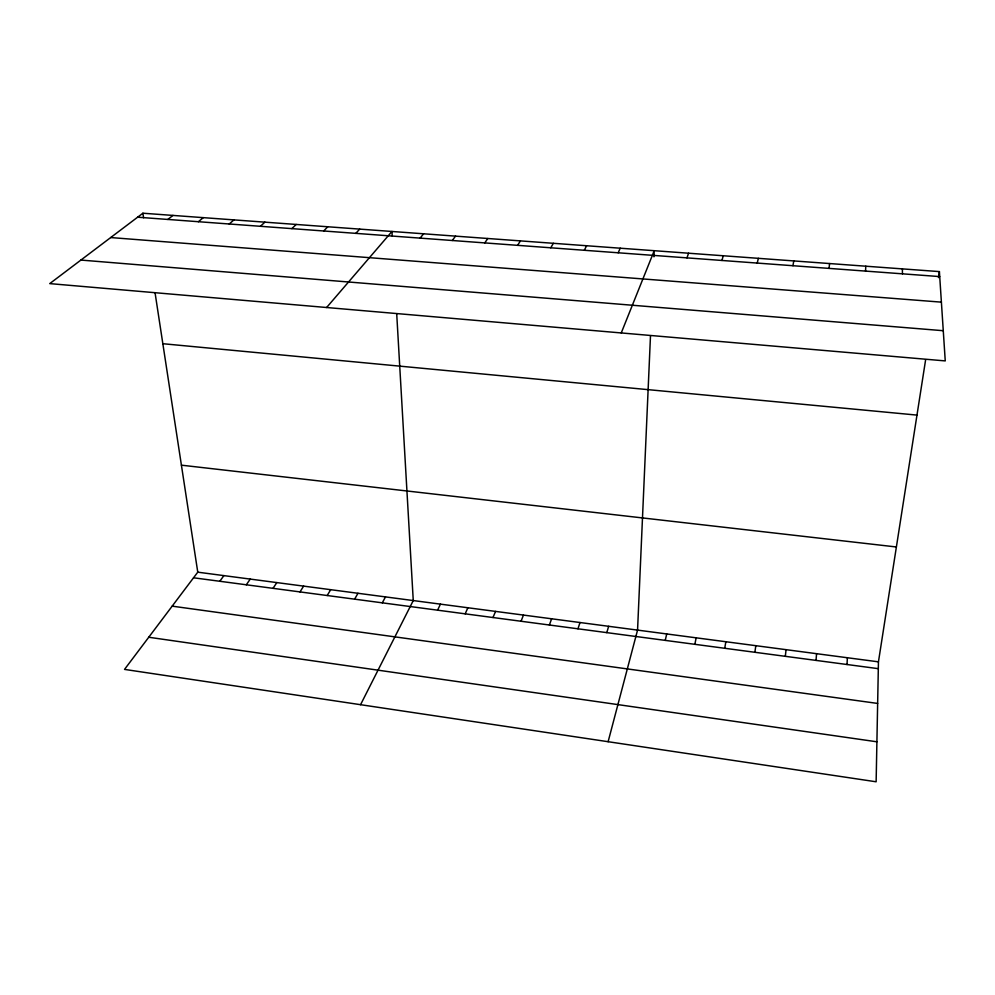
<?xml version="1.0" encoding="UTF-8"?>
<svg xmlns="http://www.w3.org/2000/svg" width="995" height="995" viewBox="0 0 995 995"><rect width="100%" height="100%" fill="white"/><g stroke="black" fill="none" stroke-linecap="round" stroke-linejoin="round"><path stroke-width="1.49" d="M925.636 359.68L878.448 661.837L876.135 781.784L124.524 669.399L197.769 572.175L155.108 293.115M650.481 335.912L637.559 630.109L608.119 741.71M653.964 256.809L654.225 250.703L621.241 332.952M847.031 664.523L847.367 657.745M865.538 271.1L865.799 266.212M816.024 660.406L816.572 653.69M785.316 656.327L786.062 649.66M829.046 268.401L829.581 263.551M754.882 652.285L755.814 645.68M938.459 277.617L939.392 271.598L142.894 213.216L49.75 283.612L945.25 360.911L939.392 271.598M792.953 265.727L793.761 260.926M724.721 648.28L725.852 641.738M694.846 644.312L696.164 637.82M757.245 263.078L758.327 258.327M665.232 640.382L666.725 633.952M721.922 260.466L723.253 255.765M606.788 632.633L608.654 626.303M577.958 628.803L579.998 622.522M686.96 257.879L688.565 253.215M549.389 625.009L551.603 618.79M521.069 621.253L523.445 615.072M492.998 617.522L495.547 611.403M465.175 613.828L467.874 607.758M618.156 252.78L620.246 248.215M437.589 610.171L440.449 604.139M360.563 704.696L413.261 600.557L396.719 313.997M584.289 250.28L586.627 245.74M382.304 602.833L385.488 596.9M354.63 599.164L357.964 593.281M550.77 247.792L553.344 243.302M327.193 595.52L330.688 589.687M517.599 245.342L520.41 240.889M299.992 591.913L303.637 586.117M273.028 588.331L276.821 582.597M484.764 242.917L487.799 238.501M246.3 584.786L250.242 579.09M219.808 581.267L223.887 575.62M452.277 240.504L455.536 236.138M420.114 238.128L423.584 233.8M326.609 307.517L391.955 231.474L392.217 235.915M355.8 233.365L359.705 229.111M323.673 230.989L327.778 226.773M291.858 228.626L296.187 224.46M260.379 226.3L264.906 222.159M229.223 223.999L233.937 219.895M198.378 221.711L203.291 217.644M167.844 219.447L172.943 215.417M137.608 217.208L939.728 276.585M110.706 237.556L941.394 302.144M80.906 260.068L943.272 330.713M162.844 343.71L916.98 415.102M181.413 465.175L896.383 546.976M197.769 572.175L878.448 661.837M193.54 577.784L878.311 668.665M172.172 606.154L877.64 703.428M148.752 637.248L876.906 741.797M142.894 213.216L143.591 217.756M902.39 268.886L902.428 273.824"/></g></svg>
